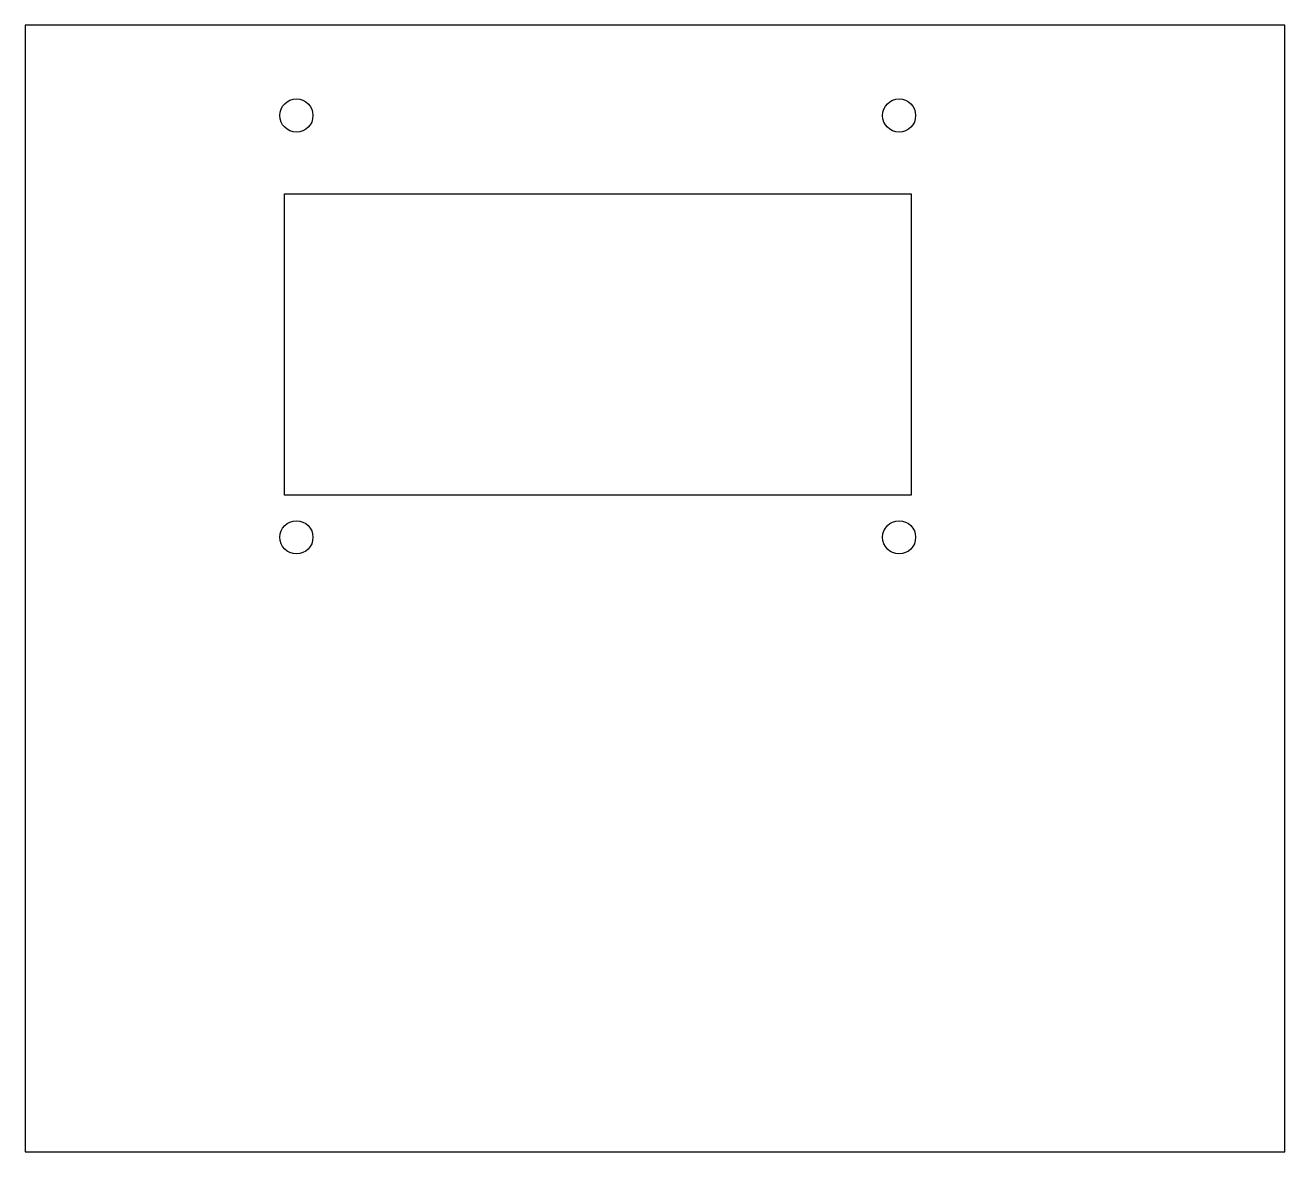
# Model space of a CAD drawing. Header units: millimetres. Extents: x -209 to 0, y 0 to 187.
import ezdxf

# ---------------------------------------------------------------- set-up
doc = ezdxf.new("R2010")
doc.units = ezdxf.units.MM
doc.layers.get('0').update_dxf_attribs({"linetype": 'CONTINUOUS'})

msp = doc.modelspace()

# ---------------------------------------------------------------- linework, layer by layer
for points in [[(-209, 0), (0, 0), (0, 187), (-209, 187)], [(-62, 159), (-62, 109), (-166, 109), (-166, 159)]]:
    msp.add_lwpolyline(points, close=True)
for centre in [(-164, 172), (-64, 172), (-164, 102), (-64, 102)]:
    msp.add_circle(centre, 2.75)

doc.saveas('drawing.dxf')
